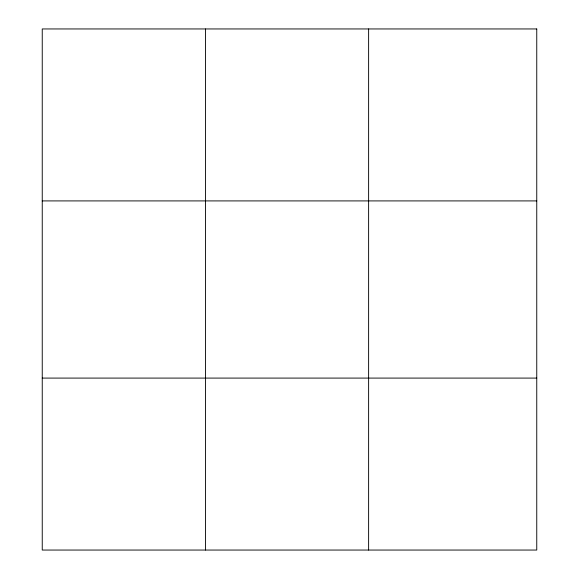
<?xml version="1.0" encoding="UTF-8"?>
<svg xmlns="http://www.w3.org/2000/svg" width="579" height="579" viewBox="0 0 579 579"><rect width="100%" height="100%" fill="white"/><g stroke="black" fill="none" stroke-linecap="round" stroke-linejoin="round"><path stroke-width="0.87" d="M205.436 550.05L205.436 28.95M368.62 550.05L368.62 28.95M42.245 200.913L536.755 200.913M42.245 378.087L536.755 378.087M536.755 28.95L536.755 550.05L42.245 550.05L42.245 28.95L536.755 28.95"/></g></svg>
